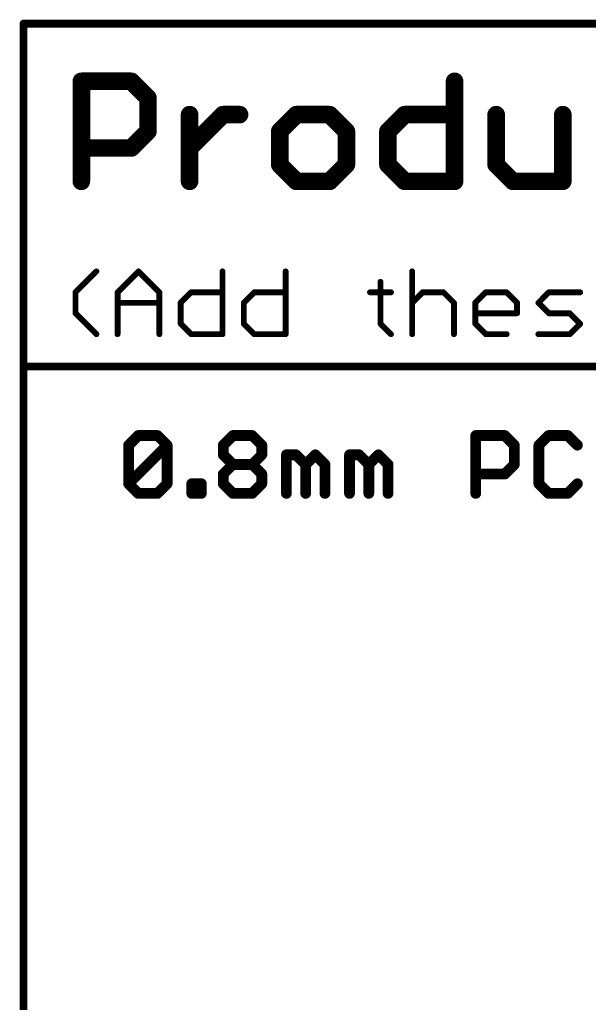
# Model space of a CAD drawing. Extents: x -38 to 69, y -72 to 37.
# Drawn here: x -35.66 to -20.89, y -46.99 to -21.49 of the extents above; entities that cross this region are included whole.
import ezdxf

# ---------------------------------------------------------------- set-up
doc = ezdxf.new("R2010")
doc.units = 0
doc.layers.add('23', color=53, linetype='CONTINUOUS')
doc.layers.add('51', color=53, linetype='CONTINUOUS')

msp = doc.modelspace()

# ---------------------------------------------------------------- linework, layer by layer
at = {"layer": '23'}
msp.add_point((-35.56, -21.59), dxfattribs=at)
at = {"layer": '51'}
for points, const_width in [([(-35.56, -21.59), (66.04, -21.59)], 0.2032), ([(-35.56, -30.48), (-35.56, -21.59)], 0.2032), ([(-34.0614, -25.6794), (-34.0614, -23.0864)], 0.4572), ([(-34.0614, -23.0864), (-32.7649, -23.0864)], 0.4572), ([(-32.7649, -23.0864), (-32.3327, -23.5186)], 0.4572), ([(-24.3808, -23.0864), (-24.3808, -25.6794)], 0.4572), ([(-32.3327, -23.5186), (-32.3327, -24.3829)], 0.4572), ([(-31.2548, -25.6794), (-31.2548, -23.9507)], 0.4572), ([(-31.2548, -24.8151), (-30.3905, -23.9507)], 0.4572), ([(-30.3905, -23.9507), (-29.9583, -23.9507)], 0.4572), ([(-28.4839, -23.9507), (-28.916, -24.3829)], 0.4572), ([(-27.6195, -23.9507), (-28.4839, -23.9507)], 0.4572), ([(-27.1874, -24.3829), (-27.6195, -23.9507)], 0.4572), ([(-26.1095, -24.3829), (-25.6773, -23.9507)], 0.4572), ([(-25.6773, -23.9507), (-24.3808, -23.9507)], 0.4572), ([(-23.3029, -23.9507), (-23.3029, -25.2472)], 0.4572), ([(-21.5743, -25.6794), (-21.5743, -23.9507)], 0.4572), ([(-32.3327, -24.3829), (-32.7649, -24.8151)], 0.4572), ([(-28.916, -24.3829), (-28.916, -25.2472)], 0.4572), ([(-27.1874, -25.2472), (-27.1874, -24.3829)], 0.4572), ([(-26.1095, -25.2472), (-26.1095, -24.3829)], 0.4572), ([(-32.7649, -24.8151), (-34.0614, -24.8151)], 0.4572), ([(-28.916, -25.2472), (-28.4839, -25.6794)], 0.4572), ([(-27.6195, -25.6794), (-27.1874, -25.2472)], 0.4572), ([(-25.6773, -25.6794), (-26.1095, -25.2472)], 0.4572), ([(-23.3029, -25.2472), (-22.8708, -25.6794)], 0.4572), ([(-28.4839, -25.6794), (-27.6195, -25.6794)], 0.4572), ([(-24.3808, -25.6794), (-25.6773, -25.6794)], 0.4572), ([(-22.8708, -25.6794), (-21.5743, -25.6794)], 0.4572), ([(-34.2138, -28.5571), (-33.6715, -28.0148)], 0.1524), ([(-33.1224, -28.5571), (-32.58, -28.0148)], 0.1524), ([(-32.58, -28.0148), (-32.0377, -28.5571)], 0.1524), ([(-30.4005, -28.0148), (-30.4005, -29.6418)], 0.1524), ([(-28.7634, -28.0148), (-28.7634, -29.6418)], 0.1524), ([(-25.4823, -28.0148), (-25.4823, -29.6418)], 0.1524), ([(-26.3026, -28.286), (-26.3026, -29.3706)], 0.1524), ([(-34.2138, -29.0995), (-34.2138, -28.5571)], 0.1524), ([(-33.1224, -29.6418), (-33.1224, -28.5571)], 0.1524), ([(-32.0377, -28.5571), (-32.0377, -29.6418)], 0.1524), ([(-31.4852, -28.8283), (-31.214, -28.5571)], 0.1524), ([(-31.214, -28.5571), (-30.4005, -28.5571)], 0.1524), ([(-29.8481, -28.8283), (-29.5769, -28.5571)], 0.1524), ([(-29.5769, -28.5571), (-28.7634, -28.5571)], 0.1524), ([(-26.5737, -28.5571), (-26.0314, -28.5571)], 0.1524), ([(-25.4823, -28.8283), (-25.2111, -28.5571)], 0.1524), ([(-25.2111, -28.5571), (-24.6688, -28.5571)], 0.1524), ([(-24.6688, -28.5571), (-24.3976, -28.8283)], 0.1524), ([(-23.8451, -28.8283), (-23.574, -28.5571)], 0.1524), ([(-23.574, -28.5571), (-23.0317, -28.5571)], 0.1524), ([(-23.0317, -28.5571), (-22.7605, -28.8283)], 0.1524), ([(-22.208, -28.8283), (-21.9368, -28.5571)], 0.1524), ([(-21.9368, -28.5571), (-21.1233, -28.5571)], 0.1524), ([(-33.1224, -28.8283), (-32.0377, -28.8283)], 0.1524), ([(-31.4852, -29.3706), (-31.4852, -28.8283)], 0.1524), ([(-29.8481, -29.3706), (-29.8481, -28.8283)], 0.1524), ([(-24.3976, -28.8283), (-24.3976, -29.6418)], 0.1524), ([(-23.8451, -29.3706), (-23.8451, -28.8283)], 0.1524), ([(-22.7605, -28.8283), (-22.7605, -29.0995)], 0.1524), ([(-21.9368, -29.0995), (-22.208, -28.8283)], 0.1524), ([(-33.6715, -29.6418), (-34.2138, -29.0995)], 0.1524), ([(-22.7605, -29.0995), (-23.8451, -29.0995)], 0.1524), ([(-21.3945, -29.0995), (-21.9368, -29.0995)], 0.1524), ([(-21.1233, -29.3706), (-21.3945, -29.0995)], 0.1524), ([(-31.214, -29.6418), (-31.4852, -29.3706)], 0.1524), ([(-29.5769, -29.6418), (-29.8481, -29.3706)], 0.1524), ([(-26.3026, -29.3706), (-26.0314, -29.6418)], 0.1524), ([(-23.574, -29.6418), (-23.8451, -29.3706)], 0.1524), ([(-21.3945, -29.6418), (-21.1233, -29.3706)], 0.1524), ([(-30.4005, -29.6418), (-31.214, -29.6418)], 0.1524), ([(-28.7634, -29.6418), (-29.5769, -29.6418)], 0.1524), ([(-23.0317, -29.6418), (-23.574, -29.6418)], 0.1524), ([(-22.208, -29.6418), (-21.3945, -29.6418)], 0.1524), ([(-35.56, -72.39), (-35.56, -30.48)], 0.2032), ([(-35.56, -30.48), (66.04, -30.48)], 0.2032), ([(-32.8362, -32.5194), (-32.5862, -32.2694)], 0.2794), ([(-32.5862, -32.2694), (-32.0862, -32.2694)], 0.2794), ([(-32.0862, -32.2694), (-31.8363, -32.5194)], 0.2794), ([(-30.3805, -32.5194), (-30.1305, -32.2694)], 0.2794), ([(-30.1305, -32.2694), (-29.6305, -32.2694)], 0.2794), ([(-29.6305, -32.2694), (-29.3805, -32.5194)], 0.2794), ([(-23.8318, -33.7693), (-23.8318, -32.2694)], 0.2794), ([(-23.8318, -32.2694), (-23.0819, -32.2694)], 0.2794), ([(-23.0819, -32.2694), (-22.8319, -32.5194)], 0.2794), ([(-21.9447, -32.2694), (-22.1947, -32.5194)], 0.2794), ([(-21.4447, -32.2694), (-21.9447, -32.2694)], 0.2794), ([(-21.1948, -32.5194), (-21.4447, -32.2694)], 0.2794), ([(-32.8362, -33.5193), (-32.8362, -32.5194)], 0.2794), ([(-32.8362, -33.5193), (-31.8363, -32.5194)], 0.2794), ([(-31.8363, -32.5194), (-31.8363, -33.5193)], 0.2794), ([(-30.3805, -32.7694), (-30.3805, -32.5194)], 0.2794), ([(-29.3805, -32.5194), (-29.3805, -32.7694)], 0.2794), ([(-22.8319, -32.5194), (-22.8319, -33.0194)], 0.2794), ([(-22.1947, -32.5194), (-22.1947, -33.5193)], 0.2794), ([(-30.1305, -33.0194), (-30.3805, -32.7694)], 0.2794), ([(-29.3805, -32.7694), (-29.6305, -33.0194)], 0.2794), ([(-28.7433, -33.7693), (-28.7433, -32.7694)], 0.2794), ([(-28.7433, -32.7694), (-28.4933, -32.7694)], 0.2794), ([(-28.4933, -32.7694), (-28.2433, -33.0194)], 0.2794), ([(-28.2433, -33.0194), (-27.9934, -32.7694)], 0.2794), ([(-27.9934, -32.7694), (-27.7434, -33.0194)], 0.2794), ([(-27.1061, -33.7693), (-27.1061, -32.7694)], 0.2794), ([(-27.1061, -32.7694), (-26.8562, -32.7694)], 0.2794), ([(-26.8562, -32.7694), (-26.6062, -33.0194)], 0.2794), ([(-26.6062, -33.0194), (-26.3562, -32.7694)], 0.2794), ([(-26.3562, -32.7694), (-26.1062, -33.0194)], 0.2794), ([(-30.3805, -33.2693), (-30.1305, -33.0194)], 0.2794), ([(-30.1305, -33.0194), (-29.6305, -33.0194)], 0.2794), ([(-29.6305, -33.0194), (-29.3805, -33.2693)], 0.2794), ([(-28.2433, -33.0194), (-28.2433, -33.7693)], 0.2794), ([(-27.7434, -33.0194), (-27.7434, -33.7693)], 0.2794), ([(-26.6062, -33.0194), (-26.6062, -33.7693)], 0.2794), ([(-26.1062, -33.0194), (-26.1062, -33.7693)], 0.2794), ([(-22.8319, -33.0194), (-23.0819, -33.2693)], 0.2794), ([(-30.3805, -33.5193), (-30.3805, -33.2693)], 0.2794), ([(-29.3805, -33.2693), (-29.3805, -33.5193)], 0.2794), ([(-23.0819, -33.2693), (-23.8318, -33.2693)], 0.2794), ([(-32.5862, -33.7693), (-32.8362, -33.5193)], 0.2794), ([(-31.8363, -33.5193), (-32.0862, -33.7693)], 0.2794), ([(-31.199, -33.7693), (-31.199, -33.5193)], 0.2794), ([(-31.199, -33.5193), (-30.9491, -33.5193)], 0.2794), ([(-30.9491, -33.5193), (-30.9491, -33.7693)], 0.2794), ([(-30.1305, -33.7693), (-30.3805, -33.5193)], 0.2794), ([(-29.3805, -33.5193), (-29.6305, -33.7693)], 0.2794), ([(-22.1947, -33.5193), (-21.9447, -33.7693)], 0.2794), ([(-21.4447, -33.7693), (-21.1948, -33.5193)], 0.2794), ([(-32.0862, -33.7693), (-32.5862, -33.7693)], 0.2794), ([(-30.9491, -33.7693), (-31.199, -33.7693)], 0.2794), ([(-29.6305, -33.7693), (-30.1305, -33.7693)], 0.2794), ([(-21.9447, -33.7693), (-21.4447, -33.7693)], 0.2794)]:
    msp.add_lwpolyline(points, dxfattribs=dict(at, const_width=const_width))
for points, const_width in [([(-35.56, -21.5392, 1), (-35.56, -21.6408)], 0.1016), ([(-35.5092, -21.59, 1), (-35.6108, -21.59)], 0.1016), ([(-33.9471, -23.0864, 1), (-34.1757, -23.0864)], 0.2286), ([(-34.0614, -22.9721, 1), (-34.0614, -23.2007)], 0.2286), ([(-32.6841, -23.0056, 1), (-32.8457, -23.1672)], 0.2286), ([(-32.7649, -23.2007, 1), (-32.7649, -22.9721)], 0.2286), ([(-24.2665, -23.0864, 1), (-24.4951, -23.0864)], 0.2286), ([(-32.2184, -23.5186, 1), (-32.447, -23.5186)], 0.2286), ([(-32.4135, -23.5994, 1), (-32.2519, -23.4377)], 0.2286), ([(-31.1405, -23.9507, 1), (-31.3691, -23.9507)], 0.2286), ([(-30.3905, -23.8364, 1), (-30.3905, -24.065)], 0.2286), ([(-30.3097, -24.0315, 1), (-30.4713, -23.8699)], 0.2286), ([(-29.9583, -24.065, 1), (-29.9583, -23.8364)], 0.2286), ([(-28.4839, -23.8364, 1), (-28.4839, -24.065)], 0.2286), ([(-28.4031, -24.0315, 1), (-28.5647, -23.8699)], 0.2286), ([(-27.5387, -23.8699, 1), (-27.7004, -24.0315)], 0.2286), ([(-27.6195, -24.065, 1), (-27.6195, -23.8364)], 0.2286), ([(-25.6773, -23.8364, 1), (-25.6773, -24.065)], 0.2286), ([(-25.5965, -24.0315, 1), (-25.7581, -23.8699)], 0.2286), ([(-24.3808, -24.065, 1), (-24.3808, -23.8364)], 0.2286), ([(-23.1886, -23.9507, 1), (-23.4172, -23.9507)], 0.2286), ([(-21.46, -23.9507, 1), (-21.6886, -23.9507)], 0.2286), ([(-32.2519, -24.4637, 1), (-32.4135, -24.3021)], 0.2286), ([(-28.9969, -24.3021, 1), (-28.8352, -24.4637)], 0.2286), ([(-28.8017, -24.3829, 1), (-29.0303, -24.3829)], 0.2286), ([(-27.0731, -24.3829, 1), (-27.3017, -24.3829)], 0.2286), ([(-27.2682, -24.4637, 1), (-27.1065, -24.3021)], 0.2286), ([(-25.9952, -24.3829, 1), (-26.2238, -24.3829)], 0.2286), ([(-26.1903, -24.3021, 1), (-26.0287, -24.4637)], 0.2286), ([(-32.447, -24.3829, 1), (-32.2184, -24.3829)], 0.2286), ([(-34.0614, -24.7008, 1), (-34.0614, -24.9294)], 0.2286), ([(-32.8457, -24.7342, 1), (-32.6841, -24.8959)], 0.2286), ([(-32.7649, -24.9294, 1), (-32.7649, -24.7008)], 0.2286), ([(-31.3357, -24.7342, 1), (-31.174, -24.8959)], 0.2286), ([(-28.8352, -25.1664, 1), (-28.9969, -25.3281)], 0.2286), ([(-29.0303, -25.2472, 1), (-28.8017, -25.2472)], 0.2286), ([(-27.3017, -25.2472, 1), (-27.0731, -25.2472)], 0.2286), ([(-27.1065, -25.3281, 1), (-27.2682, -25.1664)], 0.2286), ([(-26.0287, -25.1664, 1), (-26.1903, -25.3281)], 0.2286), ([(-26.2238, -25.2472, 1), (-25.9952, -25.2472)], 0.2286), ([(-23.2221, -25.1664, 1), (-23.3838, -25.3281)], 0.2286), ([(-23.4172, -25.2472, 1), (-23.1886, -25.2472)], 0.2286), ([(-28.4839, -25.5651, 1), (-28.4839, -25.7937)], 0.2286), ([(-28.5647, -25.7602, 1), (-28.4031, -25.5986)], 0.2286), ([(-27.7004, -25.5986, 1), (-27.5387, -25.7602)], 0.2286), ([(-27.6195, -25.7937, 1), (-27.6195, -25.5651)], 0.2286), ([(-25.6773, -25.5651, 1), (-25.6773, -25.7937)], 0.2286), ([(-25.7581, -25.7602, 1), (-25.5965, -25.5986)], 0.2286), ([(-24.3808, -25.7937, 1), (-24.3808, -25.5651)], 0.2286), ([(-22.8708, -25.5651, 1), (-22.8708, -25.7937)], 0.2286), ([(-22.9516, -25.7602, 1), (-22.7899, -25.5986)], 0.2286), ([(-21.5743, -25.7937, 1), (-21.5743, -25.5651)], 0.2286), ([(-34.1757, -25.6794, 1), (-33.9471, -25.6794)], 0.2286), ([(-31.3691, -25.6794, 1), (-31.1405, -25.6794)], 0.2286), ([(-24.4951, -25.6794, 1), (-24.2665, -25.6794)], 0.2286), ([(-21.6886, -25.6794, 1), (-21.46, -25.6794)], 0.2286), ([(-33.6445, -28.0418, 1), (-33.6984, -27.9879)], 0.0762), ([(-32.5531, -27.9879, 1), (-32.607, -28.0418)], 0.0762), ([(-32.5531, -28.0418, 1), (-32.607, -27.9879)], 0.0762), ([(-30.3624, -28.0148, 1), (-30.4386, -28.0148)], 0.0762), ([(-28.7253, -28.0148, 1), (-28.8015, -28.0148)], 0.0762), ([(-25.4442, -28.0148, 1), (-25.5204, -28.0148)], 0.0762), ([(-26.2645, -28.286, 1), (-26.3407, -28.286)], 0.0762), ([(-34.1757, -28.5571, 1), (-34.2519, -28.5571)], 0.0762), ([(-34.2407, -28.5302, 1), (-34.1869, -28.5841)], 0.0762), ([(-33.0843, -28.5571, 1), (-33.1605, -28.5571)], 0.0762), ([(-33.1493, -28.5302, 1), (-33.0954, -28.5841)], 0.0762), ([(-31.9996, -28.5571, 1), (-32.0758, -28.5571)], 0.0762), ([(-32.0646, -28.5841, 1), (-32.0108, -28.5302)], 0.0762), ([(-31.214, -28.519, 1), (-31.214, -28.5952)], 0.0762), ([(-31.1871, -28.5841, 1), (-31.241, -28.5302)], 0.0762), ([(-30.4005, -28.5952, 1), (-30.4005, -28.519)], 0.0762), ([(-29.5769, -28.519, 1), (-29.5769, -28.5952)], 0.0762), ([(-29.5499, -28.5841, 1), (-29.6038, -28.5302)], 0.0762), ([(-28.7634, -28.5952, 1), (-28.7634, -28.519)], 0.0762), ([(-26.5737, -28.519, 1), (-26.5737, -28.5952)], 0.0762), ([(-26.0314, -28.5952, 1), (-26.0314, -28.519)], 0.0762), ([(-25.2111, -28.519, 1), (-25.2111, -28.5952)], 0.0762), ([(-25.1842, -28.5841, 1), (-25.2381, -28.5302)], 0.0762), ([(-24.6419, -28.5302, 1), (-24.6957, -28.5841)], 0.0762), ([(-24.6688, -28.5952, 1), (-24.6688, -28.519)], 0.0762), ([(-23.574, -28.519, 1), (-23.574, -28.5952)], 0.0762), ([(-23.547, -28.5841, 1), (-23.6009, -28.5302)], 0.0762), ([(-23.0047, -28.5302, 1), (-23.0586, -28.5841)], 0.0762), ([(-23.0317, -28.5952, 1), (-23.0317, -28.519)], 0.0762), ([(-21.9368, -28.519, 1), (-21.9368, -28.5952)], 0.0762), ([(-21.9099, -28.5841, 1), (-21.9638, -28.5302)], 0.0762), ([(-21.1233, -28.5952, 1), (-21.1233, -28.519)], 0.0762), ([(-33.1224, -28.7902, 1), (-33.1224, -28.8664)], 0.0762), ([(-32.0377, -28.8664, 1), (-32.0377, -28.7902)], 0.0762), ([(-31.4471, -28.8283, 1), (-31.5233, -28.8283)], 0.0762), ([(-31.5121, -28.8014, 1), (-31.4583, -28.8552)], 0.0762), ([(-29.81, -28.8283, 1), (-29.8862, -28.8283)], 0.0762), ([(-29.875, -28.8014, 1), (-29.8211, -28.8552)], 0.0762), ([(-25.5092, -28.8014, 1), (-25.4554, -28.8552)], 0.0762), ([(-24.3595, -28.8283, 1), (-24.4357, -28.8283)], 0.0762), ([(-24.4246, -28.8552, 1), (-24.3707, -28.8014)], 0.0762), ([(-23.807, -28.8283, 1), (-23.8832, -28.8283)], 0.0762), ([(-23.8721, -28.8014, 1), (-23.8182, -28.8552)], 0.0762), ([(-22.7224, -28.8283, 1), (-22.7986, -28.8283)], 0.0762), ([(-22.7874, -28.8552, 1), (-22.7335, -28.8014)], 0.0762), ([(-22.181, -28.8014, 1), (-22.2349, -28.8552)], 0.0762), ([(-22.2349, -28.8014, 1), (-22.181, -28.8552)], 0.0762), ([(-34.1869, -29.0725, 1), (-34.2407, -29.1264)], 0.0762), ([(-34.2519, -29.0995, 1), (-34.1757, -29.0995)], 0.0762), ([(-23.8451, -29.0614, 1), (-23.8451, -29.1376)], 0.0762), ([(-22.7986, -29.0995, 1), (-22.7224, -29.0995)], 0.0762), ([(-22.7605, -29.1376, 1), (-22.7605, -29.0614)], 0.0762), ([(-21.9368, -29.0614, 1), (-21.9368, -29.1376)], 0.0762), ([(-21.9638, -29.1264, 1), (-21.9099, -29.0725)], 0.0762), ([(-21.3676, -29.0725, 1), (-21.4214, -29.1264)], 0.0762), ([(-21.3945, -29.1376, 1), (-21.3945, -29.0614)], 0.0762), ([(-31.4583, -29.3437, 1), (-31.5121, -29.3976)], 0.0762), ([(-29.8211, -29.3437, 1), (-29.875, -29.3976)], 0.0762), ([(-26.2756, -29.3437, 1), (-26.3295, -29.3976)], 0.0762), ([(-23.8182, -29.3437, 1), (-23.8721, -29.3976)], 0.0762), ([(-21.0964, -29.3976, 1), (-21.1503, -29.3437)], 0.0762), ([(-21.1503, -29.3976, 1), (-21.0964, -29.3437)], 0.0762), ([(-33.6984, -29.6687, 1), (-33.6445, -29.6149)], 0.0762), ([(-31.5233, -29.3706, 1), (-31.4471, -29.3706)], 0.0762), ([(-31.214, -29.6037, 1), (-31.214, -29.6799)], 0.0762), ([(-31.241, -29.6687, 1), (-31.1871, -29.6149)], 0.0762), ([(-30.4005, -29.6799, 1), (-30.4005, -29.6037)], 0.0762), ([(-29.8862, -29.3706, 1), (-29.81, -29.3706)], 0.0762), ([(-29.5769, -29.6037, 1), (-29.5769, -29.6799)], 0.0762), ([(-29.6038, -29.6687, 1), (-29.5499, -29.6149)], 0.0762), ([(-28.7634, -29.6799, 1), (-28.7634, -29.6037)], 0.0762), ([(-26.3407, -29.3706, 1), (-26.2645, -29.3706)], 0.0762), ([(-26.0583, -29.6687, 1), (-26.0045, -29.6149)], 0.0762), ([(-23.8832, -29.3706, 1), (-23.807, -29.3706)], 0.0762), ([(-23.574, -29.6037, 1), (-23.574, -29.6799)], 0.0762), ([(-23.6009, -29.6687, 1), (-23.547, -29.6149)], 0.0762), ([(-23.0317, -29.6799, 1), (-23.0317, -29.6037)], 0.0762), ([(-22.208, -29.6037, 1), (-22.208, -29.6799)], 0.0762), ([(-21.4214, -29.6149, 1), (-21.3676, -29.6687)], 0.0762), ([(-21.3945, -29.6799, 1), (-21.3945, -29.6037)], 0.0762), ([(-33.1605, -29.6418, 1), (-33.0843, -29.6418)], 0.0762), ([(-32.0758, -29.6418, 1), (-31.9996, -29.6418)], 0.0762), ([(-30.4386, -29.6418, 1), (-30.3624, -29.6418)], 0.0762), ([(-28.8015, -29.6418, 1), (-28.7253, -29.6418)], 0.0762), ([(-25.5204, -29.6418, 1), (-25.4442, -29.6418)], 0.0762), ([(-24.4357, -29.6418, 1), (-24.3595, -29.6418)], 0.0762), ([(-35.5092, -30.48, 1), (-35.6108, -30.48)], 0.1016), ([(-35.56, -30.4292, 1), (-35.56, -30.5308)], 0.1016), ([(-35.6108, -30.48, 1), (-35.5092, -30.48)], 0.1016), ([(-32.5862, -32.1996, 1), (-32.5862, -32.3393)], 0.1397), ([(-32.5368, -32.3188, 1), (-32.6356, -32.22)], 0.1397), ([(-32.0369, -32.22, 1), (-32.1356, -32.3188)], 0.1397), ([(-32.0862, -32.3393, 1), (-32.0862, -32.1996)], 0.1397), ([(-30.1305, -32.1996, 1), (-30.1305, -32.3393)], 0.1397), ([(-30.0811, -32.3188, 1), (-30.1799, -32.22)], 0.1397), ([(-29.5811, -32.22, 1), (-29.6799, -32.3188)], 0.1397), ([(-29.6305, -32.3393, 1), (-29.6305, -32.1996)], 0.1397), ([(-23.762, -32.2694, 1), (-23.9017, -32.2694)], 0.1397), ([(-23.8318, -32.1996, 1), (-23.8318, -32.3393)], 0.1397), ([(-23.0325, -32.22, 1), (-23.1313, -32.3188)], 0.1397), ([(-23.0819, -32.3393, 1), (-23.0819, -32.1996)], 0.1397), ([(-21.9447, -32.1996, 1), (-21.9447, -32.3393)], 0.1397), ([(-21.8953, -32.3188, 1), (-21.9941, -32.22)], 0.1397), ([(-21.3953, -32.22, 1), (-21.4941, -32.3188)], 0.1397), ([(-21.4447, -32.3393, 1), (-21.4447, -32.1996)], 0.1397), ([(-32.7663, -32.5194, 1), (-32.906, -32.5194)], 0.1397), ([(-31.7664, -32.5194, 1), (-31.9061, -32.5194)], 0.1397), ([(-31.7869, -32.5688, 1), (-31.8857, -32.47)], 0.1397), ([(-30.3106, -32.5194, 1), (-30.4503, -32.5194)], 0.1397), ([(-29.3107, -32.5194, 1), (-29.4504, -32.5194)], 0.1397), ([(-22.7621, -32.5194, 1), (-22.9018, -32.5194)], 0.1397), ([(-22.1248, -32.5194, 1), (-22.2645, -32.5194)], 0.1397), ([(-32.8856, -32.47, 1), (-32.7868, -32.5688)], 0.1397), ([(-31.8857, -32.5688, 1), (-31.7869, -32.47)], 0.1397), ([(-30.4298, -32.47, 1), (-30.3311, -32.5688)], 0.1397), ([(-30.3311, -32.72, 1), (-30.4298, -32.8188)], 0.1397), ([(-29.4299, -32.5688, 1), (-29.3311, -32.47)], 0.1397), ([(-29.3311, -32.8188, 1), (-29.4299, -32.72)], 0.1397), ([(-28.7433, -32.6995, 1), (-28.7433, -32.8392)], 0.1397), ([(-28.6735, -32.7694, 1), (-28.8132, -32.7694)], 0.1397), ([(-28.4439, -32.72, 1), (-28.5427, -32.8188)], 0.1397), ([(-28.4933, -32.8392, 1), (-28.4933, -32.6995)], 0.1397), ([(-27.944, -32.72, 1), (-28.0428, -32.8188)], 0.1397), ([(-27.944, -32.8188, 1), (-28.0428, -32.72)], 0.1397), ([(-27.1061, -32.6995, 1), (-27.1061, -32.8392)], 0.1397), ([(-27.0363, -32.7694, 1), (-27.176, -32.7694)], 0.1397), ([(-26.8068, -32.72, 1), (-26.9056, -32.8188)], 0.1397), ([(-26.8562, -32.8392, 1), (-26.8562, -32.6995)], 0.1397), ([(-26.3068, -32.72, 1), (-26.4056, -32.8188)], 0.1397), ([(-26.3068, -32.8188, 1), (-26.4056, -32.72)], 0.1397), ([(-22.8813, -32.5688, 1), (-22.7825, -32.47)], 0.1397), ([(-22.2441, -32.47, 1), (-22.1453, -32.5688)], 0.1397), ([(-21.2441, -32.5688, 1), (-21.1454, -32.47)], 0.1397), ([(-30.4503, -32.7694, 1), (-30.3106, -32.7694)], 0.1397), ([(-30.1305, -32.9495, 1), (-30.1305, -33.0892)], 0.1397), ([(-30.0811, -33.0688, 1), (-30.1799, -32.97)], 0.1397), ([(-29.5811, -32.97, 1), (-29.6799, -33.0688)], 0.1397), ([(-29.6305, -33.0892, 1), (-29.6305, -32.9495)], 0.1397), ([(-29.4504, -32.7694, 1), (-29.3107, -32.7694)], 0.1397), ([(-28.1735, -33.0194, 1), (-28.3132, -33.0194)], 0.1397), ([(-27.6735, -33.0194, 1), (-27.8132, -33.0194)], 0.1397), ([(-26.5363, -33.0194, 1), (-26.676, -33.0194)], 0.1397), ([(-26.0364, -33.0194, 1), (-26.1761, -33.0194)], 0.1397), ([(-22.7825, -33.0688, 1), (-22.8813, -32.97)], 0.1397), ([(-30.3106, -33.2693, 1), (-30.4503, -33.2693)], 0.1397), ([(-30.4298, -33.2199, 1), (-30.3311, -33.3187)], 0.1397), ([(-30.1799, -33.0688, 1), (-30.0811, -32.97)], 0.1397), ([(-29.6799, -32.97, 1), (-29.5811, -33.0688)], 0.1397), ([(-29.3107, -33.2693, 1), (-29.4504, -33.2693)], 0.1397), ([(-29.4299, -33.3187, 1), (-29.3311, -33.2199)], 0.1397), ([(-28.2927, -32.97, 1), (-28.1939, -33.0688)], 0.1397), ([(-28.2927, -33.0688, 1), (-28.1939, -32.97)], 0.1397), ([(-27.7928, -33.0688, 1), (-27.694, -32.97)], 0.1397), ([(-26.6556, -32.97, 1), (-26.5568, -33.0688)], 0.1397), ([(-26.6556, -33.0688, 1), (-26.5568, -32.97)], 0.1397), ([(-26.1556, -33.0688, 1), (-26.0568, -32.97)], 0.1397), ([(-23.8318, -33.1995, 1), (-23.8318, -33.3392)], 0.1397), ([(-23.1313, -33.2199, 1), (-23.0325, -33.3187)], 0.1397), ([(-23.0819, -33.3392, 1), (-23.0819, -33.1995)], 0.1397), ([(-22.9018, -33.0194, 1), (-22.7621, -33.0194)], 0.1397), ([(-32.7868, -33.4699, 1), (-32.8856, -33.5687)], 0.1397), ([(-32.8856, -33.4699, 1), (-32.7868, -33.5687)], 0.1397), ([(-31.7869, -33.5687, 1), (-31.8857, -33.4699)], 0.1397), ([(-31.1292, -33.5193, 1), (-31.2689, -33.5193)], 0.1397), ([(-31.199, -33.4495, 1), (-31.199, -33.5892)], 0.1397), ([(-30.8792, -33.5193, 1), (-31.0189, -33.5193)], 0.1397), ([(-30.9491, -33.5892, 1), (-30.9491, -33.4495)], 0.1397), ([(-30.3311, -33.4699, 1), (-30.4298, -33.5687)], 0.1397), ([(-29.3311, -33.5687, 1), (-29.4299, -33.4699)], 0.1397), ([(-22.1453, -33.4699, 1), (-22.2441, -33.5687)], 0.1397), ([(-21.1454, -33.5687, 1), (-21.2441, -33.4699)], 0.1397), ([(-32.906, -33.5193, 1), (-32.7663, -33.5193)], 0.1397), ([(-32.5862, -33.6994, 1), (-32.5862, -33.8392)], 0.1397), ([(-32.6356, -33.8187, 1), (-32.5368, -33.7199)], 0.1397), ([(-32.1356, -33.7199, 1), (-32.0369, -33.8187)], 0.1397), ([(-32.0862, -33.8392, 1), (-32.0862, -33.6994)], 0.1397), ([(-31.9061, -33.5193, 1), (-31.7664, -33.5193)], 0.1397), ([(-31.199, -33.6994, 1), (-31.199, -33.8392)], 0.1397), ([(-30.9491, -33.8392, 1), (-30.9491, -33.6994)], 0.1397), ([(-30.4503, -33.5193, 1), (-30.3106, -33.5193)], 0.1397), ([(-30.1305, -33.6994, 1), (-30.1305, -33.8392)], 0.1397), ([(-30.1799, -33.8187, 1), (-30.0811, -33.7199)], 0.1397), ([(-29.6799, -33.7199, 1), (-29.5811, -33.8187)], 0.1397), ([(-29.6305, -33.8392, 1), (-29.6305, -33.6994)], 0.1397), ([(-29.4504, -33.5193, 1), (-29.3107, -33.5193)], 0.1397), ([(-22.2645, -33.5193, 1), (-22.1248, -33.5193)], 0.1397), ([(-21.9447, -33.6994, 1), (-21.9447, -33.8392)], 0.1397), ([(-21.9941, -33.8187, 1), (-21.8953, -33.7199)], 0.1397), ([(-21.4941, -33.7199, 1), (-21.3953, -33.8187)], 0.1397), ([(-21.4447, -33.8392, 1), (-21.4447, -33.6994)], 0.1397), ([(-31.2689, -33.7693, 1), (-31.1292, -33.7693)], 0.1397), ([(-31.0189, -33.7693, 1), (-30.8792, -33.7693)], 0.1397), ([(-28.8132, -33.7693, 1), (-28.6735, -33.7693)], 0.1397), ([(-28.3132, -33.7693, 1), (-28.1735, -33.7693)], 0.1397), ([(-27.8132, -33.7693, 1), (-27.6735, -33.7693)], 0.1397), ([(-27.176, -33.7693, 1), (-27.0363, -33.7693)], 0.1397), ([(-26.676, -33.7693, 1), (-26.5363, -33.7693)], 0.1397), ([(-26.1761, -33.7693, 1), (-26.0364, -33.7693)], 0.1397), ([(-23.9017, -33.7693, 1), (-23.762, -33.7693)], 0.1397)]:
    msp.add_lwpolyline(points, format="xyb", dxfattribs=dict(at, const_width=const_width))

doc.saveas('drawing.dxf')
